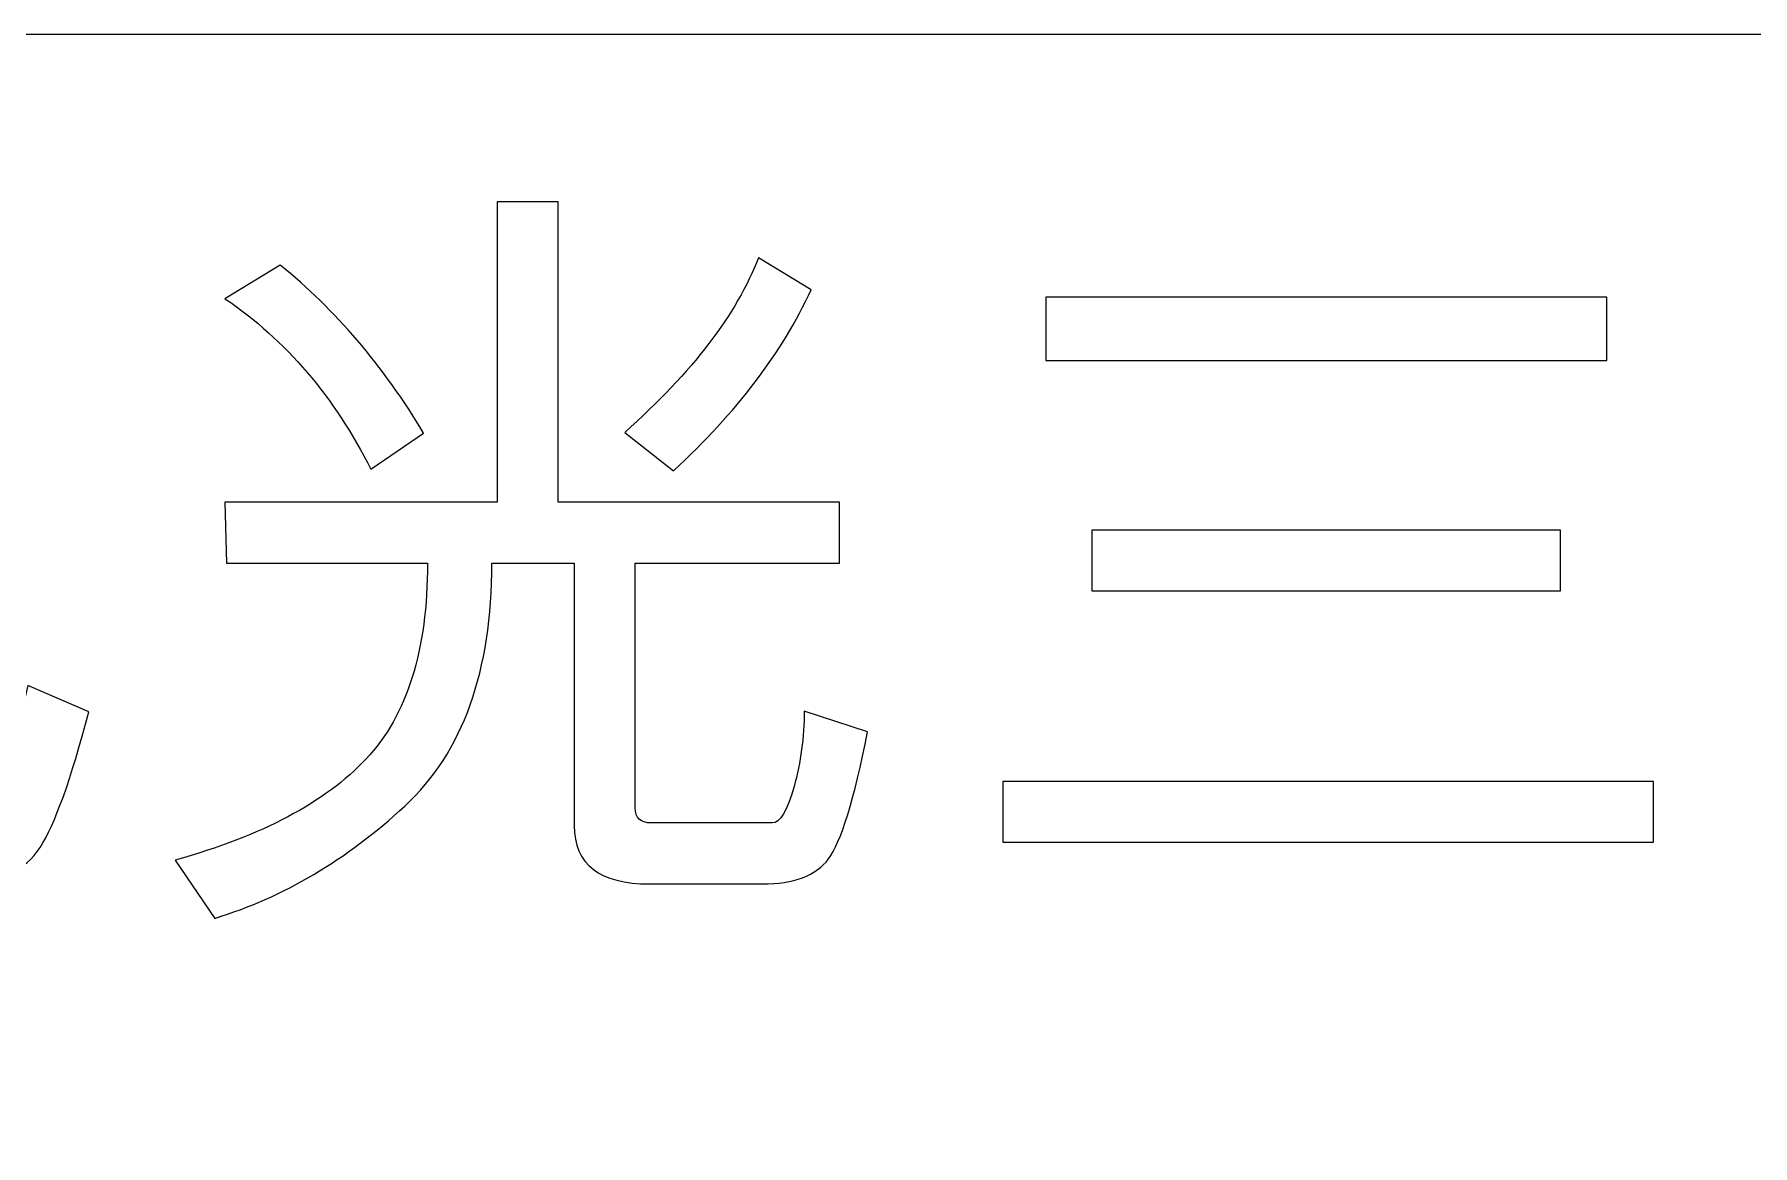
# Model space of a CAD drawing. Header units: millimetres. Extents: x 323 to 983, y 59 to 560.
# Drawn here: x 404.4 to 493.8, y 500.7 to 558.6 of the extents above; entities that cross this region are included whole.
import ezdxf

# ---------------------------------------------------------------- set-up
doc = ezdxf.new("R2010")
doc.units = ezdxf.units.MM
doc.header["$MEASUREMENT"] = 0
doc.layers.add('layer 1', color=7, linetype='Continuous')

msp = doc.modelspace()

# ---------------------------------------------------------------- linework, layer by layer
at = {"layer": 'layer 1', "color": 142, "lineweight": 9}
msp.add_open_spline([(332.7743, 558.5647), (332.7743, 558.5647), (612.7743, 558.5647), (612.7743, 558.5647), (612.7743, 558.5647), (615.4248, 558.5664), (617.9674, 557.5151), (619.8428, 555.6421), (619.8428, 555.6421), (621.7182, 553.7691), (622.7727, 551.2152), (622.7743, 548.5647), (622.7743, 548.5647), (622.7743, 548.5647), (622.7743, 68.5647), (622.7743, 68.5647), (622.7743, 68.5647), (622.776, 65.9143), (621.7247, 63.3717), (619.8517, 61.4963), (619.8517, 61.4963), (617.9787, 59.6209), (615.4248, 58.5664), (612.7743, 58.5647), (612.7743, 58.5647), (612.7743, 58.5647), (332.7743, 58.5647), (332.7743, 58.5647), (332.7743, 58.5647), (330.1239, 58.5631), (327.5813, 59.6144), (325.7059, 61.4873), (325.7059, 61.4873), (323.8305, 63.3603), (322.776, 65.9143), (322.7743, 68.5647), (322.7743, 68.5647), (322.7743, 68.5647), (322.7743, 548.5647), (322.7743, 548.5647), (322.7743, 548.5647), (322.7727, 551.2152), (323.824, 553.7578), (325.6969, 555.6332), (325.6969, 555.6332), (327.5699, 557.5086), (330.1239, 558.5631), (332.7743, 558.5647)], degree=3, knots=[0, 0, 0, 0, 0.0833333, 0.0833333, 0.0833333, 0.0833333, 0.1666667, 0.1666667, 0.1666667, 0.1666667, 0.25, 0.25, 0.25, 0.25, 0.3333333, 0.3333333, 0.3333333, 0.3333333, 0.4166667, 0.4166667, 0.4166667, 0.4166667, 0.5, 0.5, 0.5, 0.5, 0.5833333, 0.5833333, 0.5833333, 0.5833333, 0.6666667, 0.6666667, 0.6666667, 0.6666667, 0.75, 0.75, 0.75, 0.75, 0.8333333, 0.8333333, 0.8333333, 0.8333333, 0.9166667, 0.9166667, 0.9166667, 0.9166667, 1, 1, 1, 1], dxfattribs=at)
at = {"layer": 'layer 1', "lineweight": 9}
for points, knots in [([(407.2687, 523.3027), (406.3451, 519.7888), (405.5048, 517.4415), (404.734, 516.254), (404.734, 516.254), (403.9701, 515.0665), (402.7201, 514.4693), (400.984, 514.4693), (400.984, 514.4693), (400.984, 514.4693), (378.9284, 514.4693), (378.9284, 514.4693), (378.9284, 514.4693), (376.2409, 514.7818), (374.9006, 516.1985), (374.9006, 518.7263), (374.9006, 518.7263), (374.9006, 518.7263), (374.9006, 535.386), (374.9006, 535.386), (374.9006, 535.386), (374.9006, 535.386), (371.8451, 532.9693), (371.8451, 532.9693), (371.8451, 532.9693), (371.8451, 532.9693), (369.2617, 535.2679), (369.2617, 535.2679), (369.2617, 535.2679), (375.1506, 538.8582), (379.5534, 543.8027), (382.4701, 550.0943), (382.4701, 550.0943), (382.4701, 550.0943), (385.4006, 548.8166), (385.4006, 548.8166), (385.4006, 548.8166), (385.1437, 548.2193), (384.609, 547.2402), (383.8103, 545.886), (383.8103, 545.886), (383.8103, 545.886), (397.0534, 545.886), (397.0534, 545.886), (397.0534, 545.886), (397.0534, 545.886), (397.0534, 543.018), (397.0534, 543.018), (397.0534, 543.018), (396.0812, 540.9832), (395.0812, 539.4555), (394.0673, 538.4416), (394.0673, 538.4416), (394.0673, 538.4416), (402.7756, 538.4416), (402.7756, 538.4416), (402.7756, 538.4416), (402.7756, 538.4416), (402.7756, 524.7679), (402.7756, 524.7679), (402.7756, 524.7679), (402.7756, 524.7679), (378.3173, 524.7679), (378.3173, 524.7679), (378.3173, 524.7679), (378.3173, 524.7679), (378.3173, 518.8027), (378.3173, 518.8027), (378.3173, 518.8027), (378.3173, 517.9485), (378.7478, 517.5249), (379.602, 517.5249), (379.602, 517.5249), (379.602, 517.5249), (400.9423, 517.5249), (400.9423, 517.5249), (400.9423, 517.5249), (401.9562, 517.3374), (403.0118, 519.7193), (404.0951, 524.6846), (404.0951, 524.6846), (404.0951, 524.6846), (407.2687, 523.3027), (407.2687, 523.3027)], [0, 0, 0, 0, 0.047619, 0.047619, 0.047619, 0.047619, 0.0952381, 0.0952381, 0.0952381, 0.0952381, 0.1428571, 0.1428571, 0.1428571, 0.1428571, 0.1904762, 0.1904762, 0.1904762, 0.1904762, 0.2380952, 0.2380952, 0.2380952, 0.2380952, 0.2857143, 0.2857143, 0.2857143, 0.2857143, 0.3333333, 0.3333333, 0.3333333, 0.3333333, 0.3809524, 0.3809524, 0.3809524, 0.3809524, 0.4285714, 0.4285714, 0.4285714, 0.4285714, 0.4761905, 0.4761905, 0.4761905, 0.4761905, 0.5238095, 0.5238095, 0.5238095, 0.5238095, 0.5714286, 0.5714286, 0.5714286, 0.5714286, 0.6190476, 0.6190476, 0.6190476, 0.6190476, 0.6666667, 0.6666667, 0.6666667, 0.6666667, 0.7142857, 0.7142857, 0.7142857, 0.7142857, 0.7619048, 0.7619048, 0.7619048, 0.7619048, 0.8095238, 0.8095238, 0.8095238, 0.8095238, 0.8571429, 0.8571429, 0.8571429, 0.8571429, 0.9047619, 0.9047619, 0.9047619, 0.9047619, 0.952381, 0.952381, 0.952381, 0.952381, 1, 1, 1, 1]), ([(447.7757, 522.2679), (447.0743, 518.7263), (446.3937, 516.5179), (445.741, 515.6499), (445.741, 515.6499), (445.0882, 514.7818), (443.9423, 514.3513), (442.3034, 514.3513), (442.3034, 514.3513), (442.3034, 514.3513), (436.4423, 514.3513), (436.4423, 514.3513), (436.4423, 514.3513), (433.8243, 514.3513), (432.5187, 515.3652), (432.5187, 517.3999), (432.5187, 517.3999), (432.5187, 517.3999), (432.5187, 531.0527), (432.5187, 531.0527), (432.5187, 531.0527), (432.5187, 531.0527), (428.227, 531.0527), (428.227, 531.0527), (428.227, 531.0527), (428.2409, 525.4277), (426.734, 521.2124), (423.7062, 518.4068), (423.7062, 518.4068), (420.6854, 515.6082), (417.3868, 513.6568), (413.8173, 512.5596), (413.8173, 512.5596), (413.8173, 512.5596), (411.7687, 515.5943), (411.7687, 515.5943), (411.7687, 515.5943), (416.2548, 516.8374), (419.5673, 518.5943), (421.6923, 520.8582), (421.6923, 520.8582), (423.8243, 523.1291), (424.8868, 526.5249), (424.8868, 531.0527), (424.8868, 531.0527), (424.8868, 531.0527), (414.4284, 531.0527), (414.4284, 531.0527), (414.4284, 531.0527), (414.4284, 531.0527), (414.352, 534.2263), (414.352, 534.2263), (414.352, 534.2263), (414.352, 534.2263), (428.5118, 534.2263), (428.5118, 534.2263), (428.5118, 534.2263), (428.5118, 534.2263), (428.5118, 549.8513), (428.5118, 549.8513), (428.5118, 549.8513), (428.5118, 549.8513), (431.6854, 549.8513), (431.6854, 549.8513), (431.6854, 549.8513), (431.6854, 549.8513), (431.6854, 534.2263), (431.6854, 534.2263), (431.6854, 534.2263), (431.6854, 534.2263), (446.3104, 534.2263), (446.3104, 534.2263), (446.3104, 534.2263), (446.3104, 534.2263), (446.3104, 531.0527), (446.3104, 531.0527), (446.3104, 531.0527), (446.3104, 531.0527), (435.6923, 531.0527), (435.6923, 531.0527), (435.6923, 531.0527), (435.6923, 531.0527), (435.6923, 518.3165), (435.6923, 518.3165), (435.6923, 518.3165), (435.6923, 517.7888), (435.9701, 517.5249), (436.5257, 517.5249), (436.5257, 517.5249), (436.5257, 517.5249), (442.8104, 517.5249), (442.8104, 517.5249), (442.8104, 517.5249), (443.2201, 517.5249), (443.6021, 518.1568), (443.9493, 519.4138), (443.9493, 519.4138), (444.3035, 520.6777), (444.4771, 521.9902), (444.4771, 523.3443), (444.4771, 523.3443), (444.4771, 523.3443), (447.7757, 522.2679), (447.7757, 522.2679)], [0, 0, 0, 0, 0.0384615, 0.0384615, 0.0384615, 0.0384615, 0.0769231, 0.0769231, 0.0769231, 0.0769231, 0.1153846, 0.1153846, 0.1153846, 0.1153846, 0.1538462, 0.1538462, 0.1538462, 0.1538462, 0.1923077, 0.1923077, 0.1923077, 0.1923077, 0.2307692, 0.2307692, 0.2307692, 0.2307692, 0.2692308, 0.2692308, 0.2692308, 0.2692308, 0.3076923, 0.3076923, 0.3076923, 0.3076923, 0.3461538, 0.3461538, 0.3461538, 0.3461538, 0.3846154, 0.3846154, 0.3846154, 0.3846154, 0.4230769, 0.4230769, 0.4230769, 0.4230769, 0.4615385, 0.4615385, 0.4615385, 0.4615385, 0.5, 0.5, 0.5, 0.5, 0.5384615, 0.5384615, 0.5384615, 0.5384615, 0.5769231, 0.5769231, 0.5769231, 0.5769231, 0.6153846, 0.6153846, 0.6153846, 0.6153846, 0.6538462, 0.6538462, 0.6538462, 0.6538462, 0.6923077, 0.6923077, 0.6923077, 0.6923077, 0.7307692, 0.7307692, 0.7307692, 0.7307692, 0.7692308, 0.7692308, 0.7692308, 0.7692308, 0.8076923, 0.8076923, 0.8076923, 0.8076923, 0.8461538, 0.8461538, 0.8461538, 0.8461538, 0.8846154, 0.8846154, 0.8846154, 0.8846154, 0.9230769, 0.9230769, 0.9230769, 0.9230769, 0.9615385, 0.9615385, 0.9615385, 0.9615385, 1, 1, 1, 1]), ([(424.6854, 537.8096), (424.6854, 537.8096), (421.9354, 535.9346), (421.9354, 535.9346), (421.9354, 535.9346), (420.0534, 539.6916), (417.5257, 542.6499), (414.352, 544.8096), (414.352, 544.8096), (414.352, 544.8096), (417.2201, 546.5596), (417.2201, 546.5596), (417.2201, 546.5596), (420.0812, 544.2541), (422.5673, 541.3374), (424.6854, 537.8096)], [0, 0, 0, 0, 0.25, 0.25, 0.25, 0.25, 0.5, 0.5, 0.5, 0.5, 0.75, 0.75, 0.75, 0.75, 1, 1, 1, 1]), ([(444.8451, 545.2749), (443.3382, 542.018), (440.9562, 538.8791), (437.6854, 535.8582), (437.6854, 535.8582), (437.6854, 535.8582), (435.1437, 537.8513), (435.1437, 537.8513), (435.1437, 537.8513), (438.6576, 540.9832), (440.9771, 544.011), (442.1021, 546.9416), (442.1021, 546.9416), (442.1021, 546.9416), (444.8451, 545.2749), (444.8451, 545.2749)], [0, 0, 0, 0, 0.25, 0.25, 0.25, 0.25, 0.5, 0.5, 0.5, 0.5, 0.75, 0.75, 0.75, 0.75, 1, 1, 1, 1]), ([(486.2271, 541.5943), (486.2271, 541.5943), (457.0535, 541.5943), (457.0535, 541.5943), (457.0535, 541.5943), (457.0535, 541.5943), (457.0535, 544.886), (457.0535, 544.886), (457.0535, 544.886), (457.0535, 544.886), (486.2271, 544.886), (486.2271, 544.886), (486.2271, 544.886), (486.2271, 544.886), (486.2271, 541.5943), (486.2271, 541.5943)], [0, 0, 0, 0, 0.25, 0.25, 0.25, 0.25, 0.5, 0.5, 0.5, 0.5, 0.75, 0.75, 0.75, 0.75, 1, 1, 1, 1]), ([(483.8104, 529.6082), (483.8104, 529.6082), (459.4354, 529.6082), (459.4354, 529.6082), (459.4354, 529.6082), (459.4354, 529.6082), (459.4354, 532.761), (459.4354, 532.761), (459.4354, 532.761), (459.4354, 532.761), (483.8104, 532.761), (483.8104, 532.761), (483.8104, 532.761), (483.8104, 532.761), (483.8104, 529.6082), (483.8104, 529.6082)], [0, 0, 0, 0, 0.25, 0.25, 0.25, 0.25, 0.5, 0.5, 0.5, 0.5, 0.75, 0.75, 0.75, 0.75, 1, 1, 1, 1]), ([(488.6507, 516.5249), (488.6507, 516.5249), (454.8173, 516.5249), (454.8173, 516.5249), (454.8173, 516.5249), (454.8173, 516.5249), (454.8173, 519.6777), (454.8173, 519.6777), (454.8173, 519.6777), (454.8173, 519.6777), (488.6507, 519.6777), (488.6507, 519.6777), (488.6507, 519.6777), (488.6507, 519.6777), (488.6507, 516.5249), (488.6507, 516.5249)], [0, 0, 0, 0, 0.25, 0.25, 0.25, 0.25, 0.5, 0.5, 0.5, 0.5, 0.75, 0.75, 0.75, 0.75, 1, 1, 1, 1])]:
    msp.add_open_spline(points, degree=3, knots=knots, dxfattribs=at)

doc.saveas('drawing.dxf')
